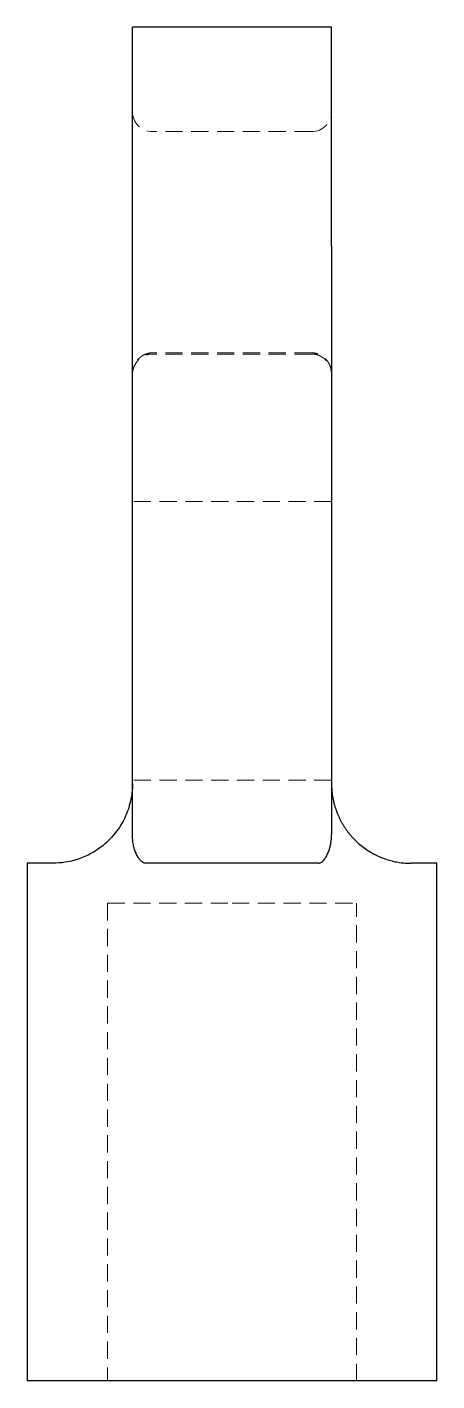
# Model space of a CAD drawing. Header units: millimetres. Extents: x 65 to 238, y 7 to 173.
# Drawn here: x 207.9 to 238.1, y 7 to 107 of the extents above.
import ezdxf

# ---------------------------------------------------------------- set-up
doc = ezdxf.new("R2010")
doc.units = ezdxf.units.MM
doc.linetypes.add('HIDDEN', pattern=[1.905, 1.27, -0.635])

msp = doc.modelspace()

# ---------------------------------------------------------------- linework, layer by layer
at = {"color": 7, "linetype": 'Continuous', "lineweight": 25}
for p, q in [((230.35, 107), (215.65, 107)), ((215.65, 90.82), (215.65, 107)), ((230.35, 90.82), (230.35, 107)), ((215.65, 51.12), (215.65, 90.82)), ((230.35, 90.82), (230.35, 51.12)), ((215.65, 47.37), (215.65, 51.12)), ((230.35, 51.12), (230.35, 47.37)), ((209.76, 45.24), (207.87, 45.24)), ((207.87, 45.24), (207.87, 7)), ((238.13, 45.24), (236.24, 45.24)), ((238.13, 7), (238.13, 45.24)), ((238.13, 7), (207.87, 7))]:
    msp.add_line(p, q, dxfattribs=at)
at = {"color": 7, "linetype": 'HIDDEN', "lineweight": 18}
for p, q in [((228.88, 99.28), (217.12, 99.28)), ((228.88, 82.94), (217.12, 82.94)), ((228.88, 82.85), (217.12, 82.85)), ((230.35, 71.95), (215.65, 71.95)), ((230.35, 51.37), (215.65, 51.37)), ((213.81, 42.29), (223, 42.29)), ((213.81, 42.29), (213.81, 7)), ((223, 42.29), (232.19, 42.29)), ((232.19, 7), (232.19, 42.29))]:
    msp.add_line(p, q, dxfattribs=at)
for centre, start, end in [((217.12, 100.75), 180, 270), ((228.88, 100.75), 270, 0)]:
    msp.add_arc(centre, 1.47, start, end, dxfattribs=at)
for points, knots in [([(217.12, 82.94), (217.08, 82.94), (217, 82.94), (216.88, 82.92), (216.76, 82.89), (216.64, 82.85), (216.51, 82.8), (216.4, 82.74), (216.28, 82.66), (216.17, 82.57), (216.04, 82.44), (215.88, 82.24), (215.75, 81.98), (215.68, 81.73), (215.65, 81.53), (215.65, 81.42), (215.65, 81.38)], [0, 0, 0, 0, 0.04938, 0.10017, 0.15242, 0.20618, 0.26149, 0.31841, 0.37698, 0.43726, 0.49928, 0.61057, 0.74938, 0.86248, 0.94609, 1, 1, 1, 1]), ([(215.65, 81.31), (215.65, 81.34), (215.65, 81.41), (215.66, 81.54), (215.69, 81.7), (215.76, 81.93), (215.89, 82.17), (216.06, 82.39), (216.25, 82.57), (216.46, 82.7), (216.68, 82.79), (216.9, 82.84), (217.05, 82.85), (217.12, 82.85)], [0, 0, 0, 0, 0.03656, 0.09057, 0.16198, 0.25069, 0.38953, 0.50083, 0.61084, 0.71553, 0.81513, 0.90987, 1, 1, 1, 1]), ([(230.35, 81.38), (230.35, 81.41), (230.35, 81.48), (230.34, 81.61), (230.31, 81.78), (230.24, 82), (230.12, 82.24), (229.94, 82.47), (229.75, 82.65), (229.54, 82.78), (229.32, 82.87), (229.1, 82.93), (228.95, 82.94), (228.88, 82.94)], [0, 0, 0, 0, 0.0377, 0.09211, 0.16317, 0.25078, 0.38959, 0.50096, 0.61127, 0.71604, 0.81557, 0.91013, 1, 1, 1, 1]), ([(228.88, 82.85), (228.92, 82.85), (229, 82.85), (229.12, 82.83), (229.24, 82.81), (229.36, 82.77), (229.48, 82.72), (229.6, 82.66), (229.72, 82.58), (229.83, 82.49), (229.96, 82.36), (230.11, 82.17), (230.25, 81.91), (230.32, 81.65), (230.35, 81.46), (230.35, 81.35), (230.35, 81.31)], [0, 0, 0, 0, 0.04953, 0.10045, 0.15281, 0.20664, 0.262, 0.31891, 0.37742, 0.43758, 0.49941, 0.61062, 0.74947, 0.86387, 0.94744, 1, 1, 1, 1])]:
    msp.add_open_spline(points, degree=3, knots=knots, dxfattribs=at)
at = {"color": 7, "linetype": 'Continuous', "lineweight": 25}
for points, knots in [([(215.65, 51.12), (215.65, 50.67), (215.6, 50.24), (215.45, 49.6), (215.39, 49.39), (215.25, 48.98), (215.17, 48.78), (214.98, 48.39), (214.88, 48.2), (214.66, 47.84), (214.53, 47.67), (214.15, 47.18), (213.87, 46.88), (213.41, 46.5), (213.26, 46.38), (212.94, 46.16), (212.78, 46.06), (212.29, 45.79), (211.96, 45.65), (210.98, 45.32), (210.35, 45.24), (209.76, 45.24)], [0, 0, 0, 0, 0.125, 0.125, 0.1875, 0.1875, 0.25, 0.25, 0.3125, 0.3125, 0.375, 0.375, 0.5, 0.5, 0.5625, 0.5625, 0.625, 0.625, 0.75, 0.75, 1, 1, 1, 1]), ([(230.35, 51.12), (230.35, 51.04), (230.36, 50.88), (230.37, 50.65), (230.39, 50.42), (230.42, 50.19), (230.47, 49.97), (230.51, 49.74), (230.57, 49.52), (230.64, 49.31), (230.71, 49.1), (230.79, 48.89), (230.88, 48.69), (230.97, 48.49), (231.07, 48.3), (231.18, 48.11), (231.29, 47.93), (231.41, 47.75), (231.53, 47.58), (231.66, 47.42), (231.79, 47.26), (231.93, 47.1), (232.14, 46.89), (232.44, 46.62), (232.82, 46.32), (233.23, 46.05), (233.65, 45.83), (234.07, 45.64), (234.51, 45.49), (234.94, 45.37), (235.38, 45.29), (235.81, 45.24), (236.09, 45.24), (236.24, 45.24)], [0, 0, 0, 0, 0.0223, 0.04446, 0.0665, 0.08841, 0.11022, 0.13191, 0.15351, 0.17502, 0.19644, 0.21779, 0.23907, 0.26029, 0.28146, 0.30258, 0.32367, 0.34473, 0.36576, 0.38679, 0.40781, 0.42883, 0.44987, 0.50141, 0.5534, 0.60598, 0.65927, 0.71338, 0.76843, 0.82451, 0.88174, 0.94021, 1, 1, 1, 1]), ([(216.59, 45.24), (216.58, 45.24), (216.55, 45.24), (216.52, 45.25), (216.47, 45.27), (216.43, 45.3), (216.37, 45.34), (216.29, 45.4), (216.18, 45.52), (216.05, 45.7), (215.91, 45.96), (215.79, 46.26), (215.71, 46.61), (215.66, 46.98), (215.65, 47.23), (215.65, 47.37)], [0, 0, 0, 0, 0.01438, 0.03107, 0.0504, 0.0726, 0.09779, 0.14536, 0.19658, 0.30169, 0.41604, 0.55276, 0.69432, 0.8428, 1, 1, 1, 1]), ([(229.41, 45.24), (229.42, 45.24), (229.45, 45.24), (229.52, 45.26), (229.63, 45.32), (229.77, 45.44), (229.93, 45.66), (230.05, 45.89), (230.14, 46.09), (230.19, 46.24), (230.23, 46.38), (230.26, 46.51), (230.29, 46.64), (230.31, 46.77), (230.33, 46.88), (230.34, 46.98), (230.35, 47.08), (230.36, 47.16), (230.36, 47.22), (230.36, 47.28), (230.36, 47.32), (230.36, 47.34), (230.35, 47.36), (230.35, 47.36)], [0, 0, 0, 0, 0.01083, 0.04112, 0.09187, 0.16697, 0.27326, 0.41926, 0.48218, 0.54353, 0.60278, 0.65941, 0.71295, 0.76294, 0.80897, 0.85067, 0.88772, 0.91983, 0.94677, 0.96834, 0.9844, 0.9949, 1, 1, 1, 1]), ([(229.41, 45.24), (227.37, 45.24), (225.19, 45.24), (220.81, 45.24), (218.63, 45.24), (216.59, 45.24)], [0, 0, 0, 0, 0.5, 0.5, 1, 1, 1, 1])]:
    msp.add_open_spline(points, degree=3, knots=knots, dxfattribs=at)

doc.saveas('drawing.dxf')
